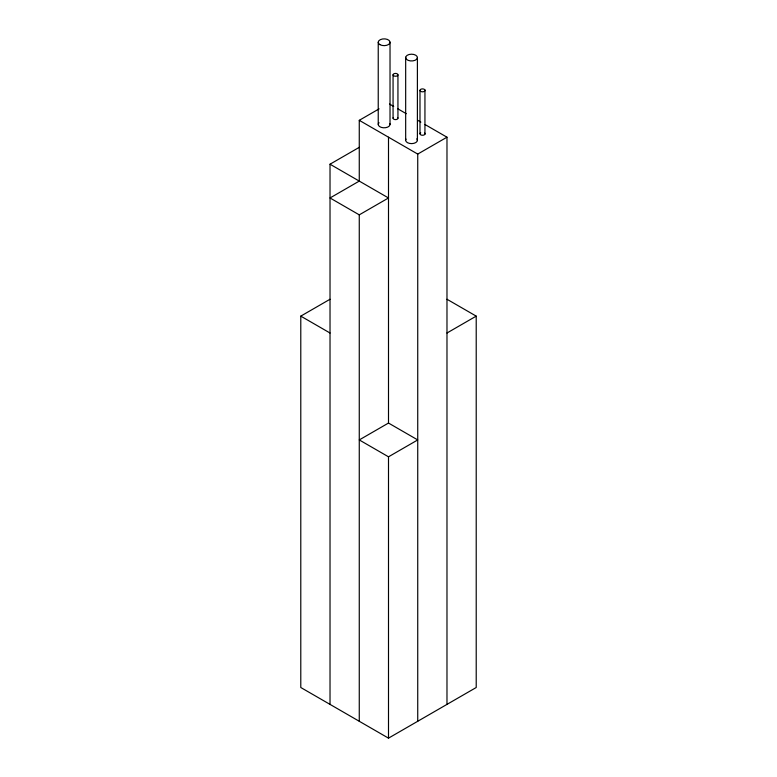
<?xml version="1.0" encoding="UTF-8"?>
<svg xmlns="http://www.w3.org/2000/svg" width="777" height="777" viewBox="0 0 777 777"><rect width="100%" height="100%" fill="white"/><g stroke="black" fill="none" stroke-linecap="round" stroke-linejoin="round"><path stroke-width="1.17" d="M420.726 132.78A2.516 1.457 0 0 0 421.251 135.062A2.516 1.457 0 0 0 424.941 134.178L424.941 133.43A2.516 1.457 0 0 0 424.689 133.081M330.021 704.389L330.021 164.209L388.5 197.97L359.265 214.85L330.021 197.97L359.265 181.09L359.265 120.318L379.098 108.867M330.021 164.209L359.265 147.329M359.265 120.318L417.735 154.079L446.979 137.199L446.979 704.389M446.979 299.252L476.214 316.132L476.214 687.509L388.5 738.15L300.786 687.509L300.786 316.132L330.021 299.252M446.979 333.012L476.214 316.132M388.5 423.047L359.265 439.928L388.5 456.808L417.735 439.928L388.5 423.047L388.5 137.199M389.549 104.04L393.725 106.449M397.902 108.867L406.254 113.685M417.735 120.318L420.872 122.125M425.048 124.543L446.979 137.199M300.786 316.132L330.021 333.012M424.941 89.977L424.941 90.734A2.516 1.457 0 0 1 421.066 91.55A2.516 1.457 0 0 1 421.066 89.161A2.516 1.457 0 0 1 424.941 89.977L424.941 134.178M419.988 90.355L419.988 133.799M417.735 154.079L417.735 721.27M417.395 57.877A5.886 3.399 0 0 1 408.168 60.363A5.886 3.399 0 0 1 409.052 54.507A5.886 3.399 0 0 1 417.395 57.877L417.395 140.52M405.672 57.284L405.672 139.928M397.941 74.825A2.438 1.408 0 0 1 394.279 76.049A2.438 1.408 0 0 1 394.279 73.611A2.438 1.408 0 0 1 397.941 74.825L397.941 118.211M393.065 74.825L393.065 118.211M390.025 42.249L390.025 124.398M388.5 456.808L388.5 738.15M378.234 42.249L378.234 124.398M359.265 214.85L359.265 721.27M416.87 138.792A5.886 3.399 0 0 1 411.8 143.619A5.886 3.399 0 0 1 406.012 139.064M389.821 123.524A5.895 3.399 0 0 1 383.362 127.778A5.895 3.399 0 0 1 379.03 122.698M397.61 117.512A2.438 1.408 0 0 1 395.503 119.619A2.438 1.408 0 0 1 393.395 117.512M379.963 44.658A5.895 3.399 0 0 0 389.821 43.133A5.895 3.399 0 0 0 382.605 38.967A5.895 3.399 0 0 0 379.963 44.658"/></g></svg>
